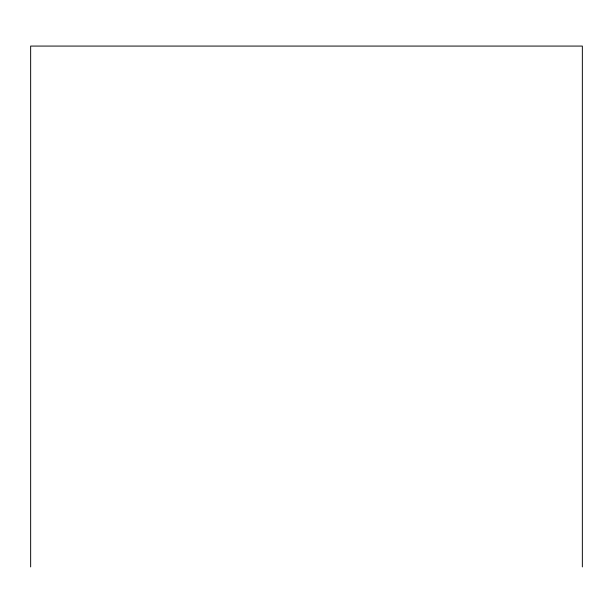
<?xml version="1.0" encoding="UTF-8"?>
<svg xmlns="http://www.w3.org/2000/svg" width="613" height="613" viewBox="0 0 613 613"><rect width="100%" height="100%" fill="white"/><g stroke="black" fill="none" stroke-linecap="round" stroke-linejoin="round"><path stroke-width="0.92" d="M582.35 566.925L582.35 46.075L30.65 46.075L30.65 566.925"/></g></svg>
